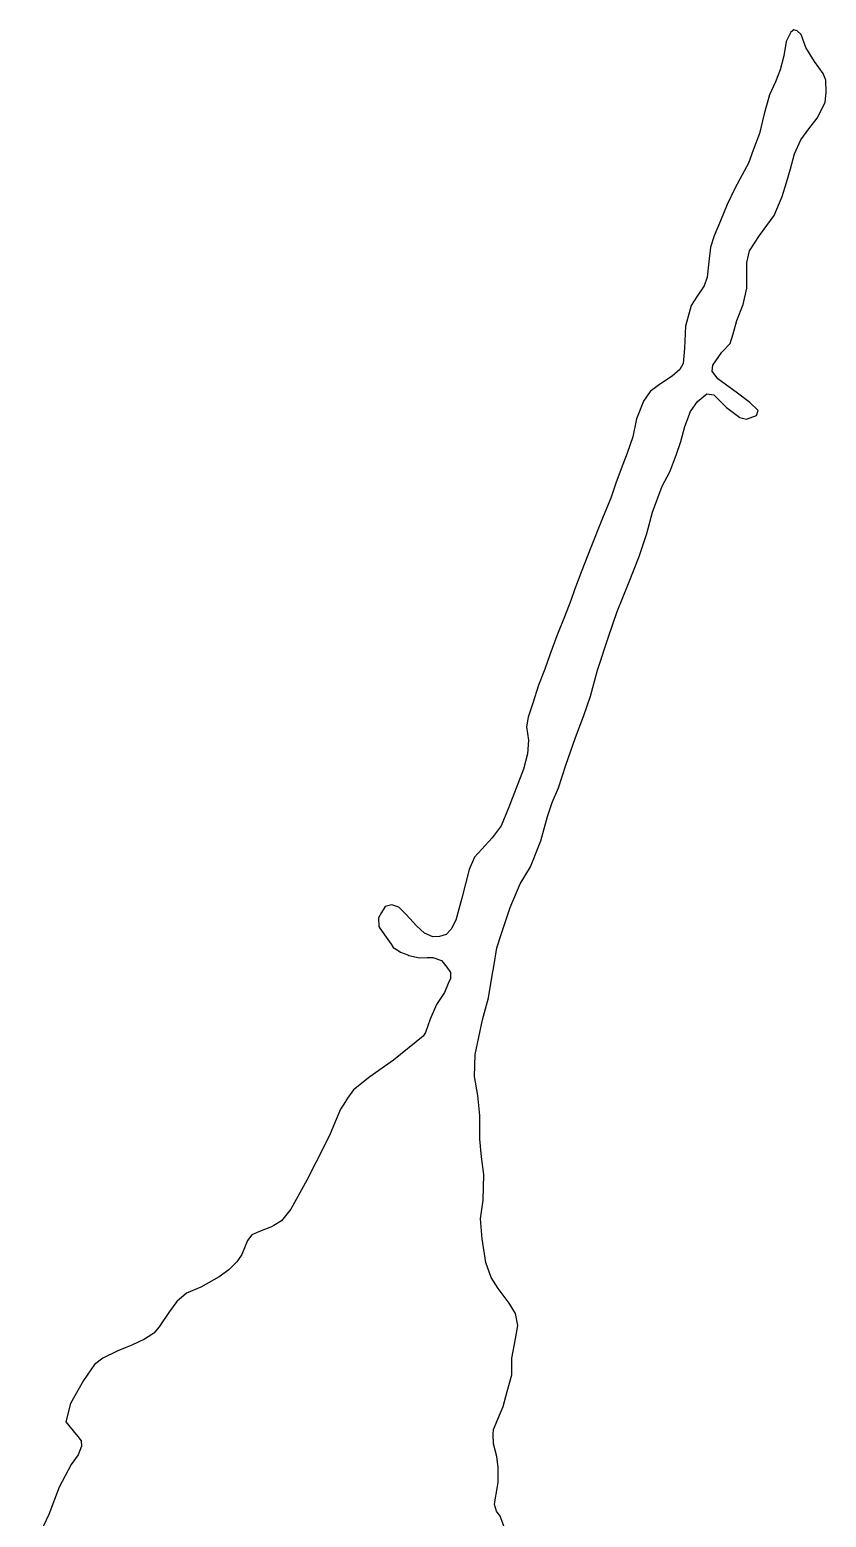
# Model space of a CAD drawing. Header units: inches. Extents: x 1341578 to 1502124, y 557203 to 748561.
# Drawn here: x 1481101 to 1481625, y 608243 to 609223 of the extents above; entities that cross this region are included whole.
import ezdxf

# ---------------------------------------------------------------- set-up
doc = ezdxf.new("R2010")
doc.units = ezdxf.units.IN
doc.header["$MEASUREMENT"] = 0
doc.layers.add('Zipcode', color=7, linetype='Continuous')

msp = doc.modelspace()

# ---------------------------------------------------------------- linework, layer by layer
at = {"layer": 'Zipcode'}
msp.add_lwpolyline([(1481412.97, 608236.93), (1481410.35, 608243.97), (1481407.91, 608247.29), (1481406.63, 608251.62), (1481407.34, 608255.99), (1481407.96, 608259.6), (1481409.12, 608266.32), (1481409.13, 608276.01), (1481408.19, 608283.32), (1481406.05, 608291.59), (1481405.92, 608297.92), (1481406.06, 608301.09), (1481408.89, 608307.88), (1481412.49, 608316.26), (1481415.12, 608326.12), (1481418.12, 608337.13), (1481418.16, 608347.95), (1481420.48, 608360.76), (1481422.03, 608369.46), (1481420.47, 608377.32), (1481416.29, 608384.32), (1481409.14, 608393.91), (1481404.47, 608401.23), (1481401.09, 608411.03), (1481398.63, 608426.58), (1481397.5, 608439.68), (1481399.17, 608451.99), (1481399.64, 608468.87), (1481398.04, 608480.66), (1481397.09, 608492.28), (1481397.09, 608507.69), (1481395.64, 608520.95), (1481393.53, 608533.38), (1481394.03, 608547.98), (1481398.7, 608570.81), (1481402.64, 608585.28), (1481405.27, 608599.89), (1481406.23, 608605.95), (1481408.18, 608618.28), (1481411.36, 608627.73), (1481417.08, 608644.76), (1481423.63, 608660.24), (1481430.39, 608671.46), (1481437.25, 608688.75), (1481441.5, 608704.69), (1481444.68, 608713.9), (1481448.84, 608723.45), (1481453.59, 608738.42), (1481460.11, 608756.68), (1481465.53, 608771.17), (1481469.98, 608783.83), (1481474.55, 608800.93), (1481482.01, 608823.63), (1481487.57, 608839.59), (1481494.91, 608858.02), (1481501.93, 608875.8), (1481507.01, 608890.94), (1481510.63, 608905.07), (1481517, 608922.18), (1481522.14, 608931.58), (1481526.28, 608942.61), (1481529.3, 608951.66), (1481531.97, 608961.52), (1481535.8, 608971.39), (1481540.32, 608977.84), (1481546.49, 608982.98), (1481551.09, 608982.38), (1481559.38, 608973.95), (1481568.3, 608967.49), (1481572.73, 608966.39), (1481579.26, 608968.75), (1481580.21, 608972.04), (1481574.91, 608977.23), (1481566.65, 608983.37), (1481553.76, 608992.9), (1481549.94, 608997.94), (1481550.39, 609001.88), (1481556.36, 609010.46), (1481561.87, 609016.09), (1481563.93, 609022.51), (1481566.3, 609031.22), (1481570.44, 609041.76), (1481572.95, 609052.6), (1481572.84, 609062.76), (1481572.76, 609069.48), (1481574.65, 609077.2), (1481581.09, 609087.27), (1481590.95, 609100.33), (1481596.06, 609112.84), (1481599.07, 609122.05), (1481601.6, 609131.09), (1481604.27, 609141.12), (1481608.44, 609150.18), (1481613.77, 609157.45), (1481619.1, 609164.55), (1481624.4, 609174.77), (1481625.14, 609181.67), (1481624.89, 609189.53), (1481623.04, 609193.94), (1481617.39, 609201.74), (1481611.71, 609211.02), (1481608.67, 609219.68), (1481606.02, 609222.1), (1481603.72, 609222.74), (1481601.77, 609221.24), (1481598.72, 609214.98), (1481597.18, 609205.62), (1481594.83, 609196.25), (1481591.8, 609188.35), (1481587.79, 609179.79), (1481584.16, 609167.45), (1481581.18, 609154.47), (1481577.04, 609143.45), (1481574.02, 609134.89), (1481569.68, 609127.14), (1481564.86, 609118.24), (1481559.89, 609107.69), (1481555.58, 609096.99), (1481551.26, 609087.11), (1481548.89, 609079.55), (1481547.85, 609069.87), (1481546.64, 609059.86), (1481544.74, 609054.1), (1481540.06, 609047.33), (1481536.19, 609041.22), (1481532.41, 609027.58), (1481531.91, 609012.98), (1481530.87, 609002.97), (1481528.78, 608999.02), (1481523.75, 608994.7), (1481515.45, 608989.2), (1481509.27, 608984.55), (1481504.75, 608978.11), (1481500.29, 608966.58), (1481497.8, 608954.59), (1481494.14, 608943.9), (1481490.16, 608933.53), (1481486.49, 608924.15), (1481483.32, 608914.28), (1481478.32, 608902.3), (1481476.93, 608898.97), (1481470.23, 608881.85), (1481464.17, 608866.71), (1481459.39, 608853.87), (1481457, 608846.96), (1481452.7, 608836.09), (1481447.75, 608823.59), (1481443.13, 608811.24), (1481439.79, 608801.7), (1481435.65, 608791.17), (1481432, 608779.32), (1481428.83, 608770.11), (1481427.75, 608763.71), (1481428.99, 608755.04), (1481428.43, 608745.85), (1481425.76, 608735.82), (1481416.03, 608710.81), (1481411.08, 608698.62), (1481405.11, 608690.53), (1481398.3, 608683.24), (1481393.6, 608677.95), (1481389.92, 608669.71), (1481385.21, 608650.98), (1481381.27, 608636.51), (1481378.68, 608631.33), (1481378.22, 608630.41), (1481374.82, 608626.93), (1481370.41, 608625.57), (1481366.14, 608625.53), (1481366.13, 608625.54), (1481360.6, 608627.9), (1481360.55, 608627.93), (1481355.25, 608632.62), (1481350.92, 608637.47), (1481348.28, 608640.41), (1481343.65, 608644.95), (1481339.2, 608646.54), (1481334.63, 608645.35), (1481334.09, 608644.43), (1481332.39, 608641.52), (1481330.28, 608637.92), (1481330.51, 608632.19), (1481331.17, 608631.23), (1481335.34, 608625.19), (1481338.57, 608620.56), (1481340, 608618.52), (1481343.24, 608616.34), (1481344.79, 608615.3), (1481349.6, 608613.52), (1481350.38, 608613.23), (1481357.28, 608611.66), (1481362.35, 608611.81), (1481366.13, 608611.92), (1481371.89, 608609.86), (1481375.21, 608605.47), (1481377.71, 608602.05), (1481377.75, 608597.95), (1481376.15, 608594.66), (1481373.76, 608588.73), (1481368.6, 608580.81), (1481364.28, 608571.26), (1481361.26, 608562.54), (1481359.81, 608560.06), (1481340.15, 608544.28), (1481324.7, 608533.29), (1481313.81, 608524.65), (1481309.93, 608519.2), (1481307.42, 608515.3), (1481305.26, 608511.94), (1481298.55, 608495.8), (1481294.92, 608488.57), (1481283.15, 608465.15), (1481272.54, 608446.19), (1481266.39, 608438.42), (1481261.46, 608435.38), (1481259.88, 608434.41), (1481252.05, 608431.38), (1481246.82, 608429.19), (1481244.08, 608425.56), (1481242, 608420.62), (1481240.41, 608416.17), (1481237.02, 608411.55), (1481231.67, 608406.24), (1481225.33, 608401.59), (1481213.27, 608394.74), (1481203.81, 608390.7), (1481197.64, 608385.23), (1481192.79, 608378.78), (1481185.85, 608368.71), (1481182.29, 608364.41), (1481180.98, 608363.54), (1481176.27, 608360.41), (1481167.96, 608356.55), (1481163.59, 608354.71), (1481158.33, 608352.51), (1481148.71, 608347.98), (1481143.35, 608343.82), (1481136.03, 608333.39), (1481127.62, 608318.18), (1481124.49, 608306.04), (1481129.36, 608300.2), (1481132.28, 608296.39), (1481134.44, 608293.57), (1481134.71, 608290.01), (1481132.64, 608284.43), (1481128.01, 608278.01), (1481120, 608263), (1481113.22, 608245.05), (1481100.68, 608218.48)], dxfattribs=at)

doc.saveas('drawing.dxf')
